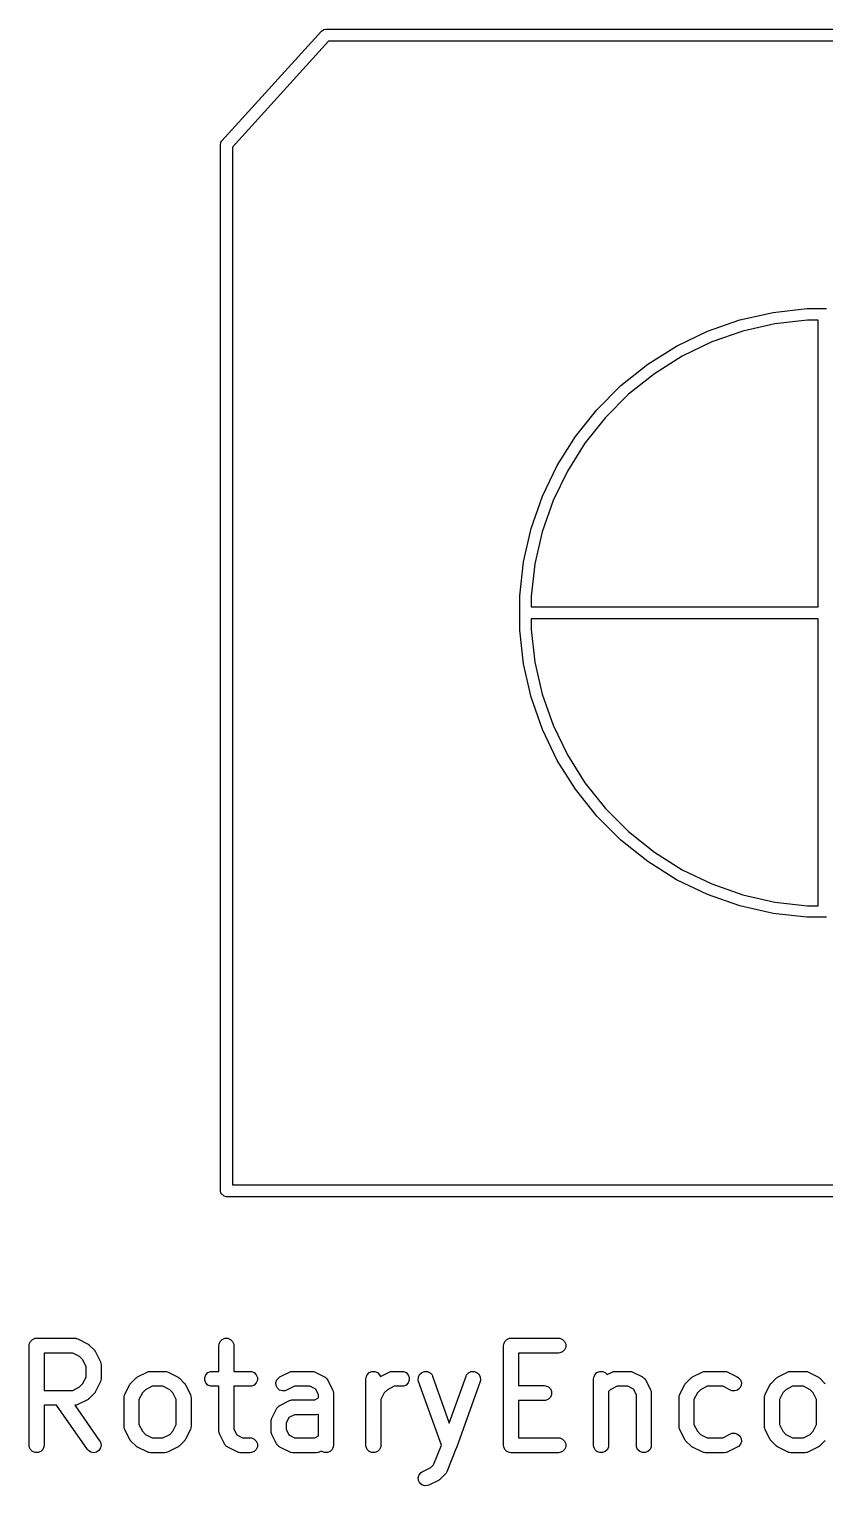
# Model space of a CAD drawing. Header units: millimetres. Extents: x 129 to 276, y -185 to -58.
# Drawn here: x 258.52 to 266.51, y -179.51 to -164.89 of the extents above; entities that cross this region are included whole.
import ezdxf

# ---------------------------------------------------------------- set-up
doc = ezdxf.new("R2010")
doc.units = ezdxf.units.MM
doc.layers.add('F.Fab', color=9, linetype='CONTINUOUS', true_color=0xafafaf)

msp = doc.modelspace()

# ---------------------------------------------------------------- linework, layer by layer
at = {"layer": 'F.Fab', "linetype": 'CONTINUOUS'}
for p, q in [((260.455604, -166.00964), (261.455604, -164.90964)), ((261.455604, -164.90964), (261.474428, -164.895722)), ((261.474428, -164.895722), (261.475956, -164.895649)), ((261.475956, -164.895649), (261.477039, -164.894567)), ((261.477039, -164.894567), (261.5, -164.89)), ((261.5, -164.89), (272.5, -164.89)), ((261.526541, -165.01), (260.56, -166.073195)), ((272.44, -165.01), (261.526541, -165.01)), ((260.44, -166.05), (260.443634, -166.031727)), ((260.44, -176.55), (260.44, -166.05)), ((260.443538, -166.029701), (260.444284, -166.02846)), ((260.443634, -166.031727), (260.443538, -166.029701)), ((260.444284, -166.02846), (260.444567, -166.027039)), ((260.444567, -166.027039), (260.446002, -166.025603)), ((260.446002, -166.025603), (260.455604, -166.00964)), ((260.56, -166.073195), (260.56, -176.49)), ((265.987431, -167.733235), (266.328424, -167.694814)), ((266.328424, -167.694814), (266.476792, -167.694814)), ((266.476792, -167.694814), (266.477039, -167.694567)), ((266.477039, -167.694567), (266.522961, -167.694567)), ((265.328989, -167.922929), (265.652883, -167.809593)), ((265.652883, -167.809593), (265.987431, -167.733235)), ((266.006756, -167.846973), (265.684821, -167.920452)), ((266.334893, -167.81), (266.006756, -167.846973)), ((266.44, -167.81), (266.334893, -167.81)), ((266.44, -170.69), (266.44, -167.81)), ((265.01982, -168.071816), (265.328989, -167.922929)), ((265.684821, -167.920452), (265.373138, -168.029515)), ((264.729266, -168.254384), (265.01982, -168.071816)), ((265.373138, -168.029515), (265.075626, -168.172789)), ((264.460979, -168.468335), (264.729266, -168.254384)), ((265.075626, -168.172789), (264.796026, -168.348473)), ((264.796026, -168.348473), (264.537855, -168.554358)), ((264.218335, -168.710979), (264.460979, -168.468335)), ((264.537855, -168.554358), (264.304358, -168.787855)), ((264.004384, -168.979266), (264.218335, -168.710979)), ((264.304358, -168.787855), (264.098473, -169.046026)), ((263.821816, -169.26982), (264.004384, -168.979266)), ((264.098473, -169.046026), (263.922789, -169.325626)), ((263.672929, -169.578989), (263.821816, -169.26982)), ((263.922789, -169.325626), (263.779515, -169.623138)), ((263.559593, -169.902883), (263.672929, -169.578989)), ((263.779515, -169.623138), (263.670452, -169.934821)), ((263.483235, -170.237431), (263.559593, -169.902883)), ((263.670452, -169.934821), (263.596973, -170.256756)), ((263.444814, -170.578424), (263.483235, -170.237431)), ((263.596973, -170.256756), (263.56, -170.584893)), ((263.444814, -170.584893), (263.444814, -170.578424)), ((263.444814, -170.726792), (263.444814, -170.584893)), ((263.56, -170.584893), (263.56, -170.69)), ((263.444567, -170.727039), (263.444814, -170.726792)), ((263.444567, -170.772961), (263.444567, -170.727039)), ((263.444814, -170.773208), (263.444567, -170.772961)), ((263.444814, -170.921576), (263.444814, -170.773208)), ((263.56, -170.69), (266.44, -170.69)), ((263.483235, -171.262569), (263.444814, -170.921576)), ((263.56, -170.81), (263.56, -170.915107)), ((266.44, -170.81), (263.56, -170.81)), ((263.56, -170.915107), (263.596973, -171.243244)), ((266.44, -173.69), (266.44, -170.81)), ((263.559593, -171.597117), (263.483235, -171.262569)), ((263.596973, -171.243244), (263.670452, -171.565179)), ((263.672929, -171.921011), (263.559593, -171.597117)), ((263.670452, -171.565179), (263.779515, -171.876862)), ((263.821816, -172.23018), (263.672929, -171.921011)), ((263.779515, -171.876862), (263.922789, -172.174374)), ((264.004384, -172.520734), (263.821816, -172.23018)), ((263.922789, -172.174374), (264.098473, -172.453974)), ((264.218335, -172.789021), (264.004384, -172.520734)), ((264.098473, -172.453974), (264.304358, -172.712145)), ((264.460979, -173.031665), (264.218335, -172.789021)), ((264.304358, -172.712145), (264.537855, -172.945642)), ((264.537855, -172.945642), (264.796026, -173.151527)), ((264.729266, -173.245616), (264.460979, -173.031665)), ((265.01982, -173.428184), (264.729266, -173.245616)), ((264.796026, -173.151527), (265.075626, -173.327211)), ((265.075626, -173.327211), (265.373138, -173.470485)), ((265.328989, -173.577071), (265.01982, -173.428184)), ((265.373138, -173.470485), (265.684821, -173.579548)), ((265.652883, -173.690407), (265.328989, -173.577071)), ((265.987431, -173.766765), (265.652883, -173.690407)), ((265.684821, -173.579548), (266.006756, -173.653027)), ((266.006756, -173.653027), (266.334893, -173.69)), ((266.334893, -173.69), (266.44, -173.69)), ((266.328424, -173.805186), (265.987431, -173.766765)), ((266.476792, -173.805186), (266.328424, -173.805186)), ((266.477039, -173.805433), (266.476792, -173.805186)), ((266.522961, -173.805433), (266.477039, -173.805433)), ((260.56, -176.49), (272.44, -176.49)), ((260.444567, -176.572961), (260.44, -176.55)), ((260.477039, -176.605433), (260.444567, -176.572961)), ((260.5, -176.61), (260.477039, -176.605433)), ((272.5, -176.61), (260.5, -176.61)), ((258.520237, -178.104819), (258.521678, -178.090187)), ((258.521678, -178.090187), (258.532877, -178.063151)), ((258.532877, -178.063151), (258.553569, -178.042459)), ((258.553569, -178.042459), (258.580605, -178.03126)), ((258.580605, -178.03126), (258.595237, -178.029819)), ((258.595237, -178.029819), (258.976189, -178.029819)), ((258.976189, -178.029819), (258.990821, -178.03126)), ((258.990821, -178.03126), (258.99331, -178.032291)), ((258.99331, -178.032291), (258.995998, -178.032482)), ((258.995998, -178.032482), (259.00973, -178.037737)), ((259.00973, -178.037737), (259.104968, -178.085356)), ((259.104968, -178.085356), (259.111267, -178.08932)), ((259.111267, -178.08932), (259.113095, -178.090078)), ((259.113095, -178.090078), (259.115151, -178.091766)), ((259.115151, -178.091766), (259.117411, -178.093188)), ((259.117411, -178.093188), (259.11871, -178.094686)), ((259.11871, -178.094686), (259.12446, -178.099405)), ((259.12446, -178.099405), (259.172079, -178.147024)), ((260.424999, -178.104819), (260.42644, -178.090187)), ((260.42644, -178.090187), (260.437639, -178.063151)), ((260.437639, -178.063151), (260.458331, -178.042459)), ((260.458331, -178.042459), (260.485367, -178.03126)), ((260.485367, -178.03126), (260.514631, -178.03126)), ((260.514631, -178.03126), (260.541667, -178.042459)), ((260.541667, -178.042459), (260.562359, -178.063151)), ((260.562359, -178.063151), (260.573558, -178.090187)), ((260.573558, -178.090187), (260.574999, -178.104819)), ((263.282143, -178.104819), (263.283584, -178.090187)), ((263.283584, -178.090187), (263.294783, -178.063151)), ((263.294783, -178.063151), (263.315475, -178.042459)), ((263.315475, -178.042459), (263.342511, -178.03126)), ((263.342511, -178.03126), (263.357143, -178.029819)), ((263.357143, -178.029819), (263.833333, -178.029819)), ((263.833333, -178.029819), (263.847965, -178.03126)), ((263.847965, -178.03126), (263.875001, -178.042459)), ((263.875001, -178.042459), (263.895693, -178.063151)), ((263.895693, -178.063151), (263.906892, -178.090187)), ((263.906892, -178.090187), (263.906892, -178.119451)), ((258.520237, -179.104819), (258.520237, -178.104819)), ((258.958484, -178.179819), (258.670237, -178.179819)), ((258.670237, -178.179819), (258.670237, -178.553628)), ((259.027, -178.214077), (258.958484, -178.179819)), ((259.057407, -178.244484), (259.027, -178.214077)), ((259.091665, -178.313), (259.057407, -178.244484)), ((259.172079, -178.147024), (259.176797, -178.152773)), ((259.176797, -178.152773), (259.178296, -178.154073)), ((259.178296, -178.154073), (259.179717, -178.156332)), ((259.179717, -178.156332), (259.181406, -178.158389)), ((259.181406, -178.158389), (259.182163, -178.160216)), ((259.182163, -178.160216), (259.186128, -178.166516)), ((259.186128, -178.166516), (259.233747, -178.261754)), ((260.424999, -178.363152), (260.424999, -178.104819)), ((260.574999, -178.104819), (260.574999, -178.363152)), ((263.282143, -179.104819), (263.282143, -178.104819)), ((263.833333, -178.179819), (263.432143, -178.179819)), ((263.432143, -178.179819), (263.432143, -178.506009)), ((263.847965, -178.178378), (263.833333, -178.179819)), ((263.875001, -178.167179), (263.847965, -178.178378)), ((263.895693, -178.146487), (263.875001, -178.167179)), ((263.906892, -178.119451), (263.895693, -178.146487)), ((259.091665, -178.420447), (259.091665, -178.313)), ((259.233747, -178.261754), (259.239002, -178.275485)), ((259.239002, -178.275485), (259.239193, -178.278174)), ((259.239193, -178.278174), (259.240224, -178.280663)), ((259.240224, -178.280663), (259.241665, -178.295295)), ((259.241665, -178.295295), (259.241665, -178.438152)), ((259.609315, -178.418689), (259.704553, -178.37107)), ((259.704553, -178.37107), (259.718284, -178.365815)), ((259.718284, -178.365815), (259.720973, -178.365623)), ((259.720973, -178.365623), (259.723462, -178.364593)), ((259.723462, -178.364593), (259.738094, -178.363152)), ((259.738094, -178.363152), (259.880951, -178.363152)), ((259.880951, -178.363152), (259.895583, -178.364593)), ((259.895583, -178.364593), (259.898072, -178.365624)), ((259.898072, -178.365624), (259.90076, -178.365815)), ((259.90076, -178.365815), (259.914492, -178.37107)), ((259.914492, -178.37107), (260.00973, -178.418689)), ((260.294782, -178.396484), (260.315474, -178.375792)), ((260.315474, -178.375792), (260.34251, -178.364593)), ((260.34251, -178.364593), (260.357142, -178.363152)), ((260.357142, -178.363152), (260.424999, -178.363152)), ((260.574999, -178.363152), (260.738094, -178.363152)), ((260.738094, -178.363152), (260.752726, -178.364593)), ((260.752726, -178.364593), (260.779762, -178.375792)), ((260.779762, -178.375792), (260.800454, -178.396484)), ((261.037887, -178.418689), (261.133125, -178.37107)), ((261.133125, -178.37107), (261.146856, -178.365815)), ((261.146856, -178.365815), (261.149545, -178.365623)), ((261.149545, -178.365623), (261.152034, -178.364593)), ((261.152034, -178.364593), (261.166666, -178.363152)), ((261.166666, -178.363152), (261.357142, -178.363152)), ((261.357142, -178.363152), (261.371774, -178.364593)), ((261.371774, -178.364593), (261.374263, -178.365624)), ((261.374263, -178.365624), (261.376951, -178.365815)), ((261.376951, -178.365815), (261.390683, -178.37107)), ((261.390683, -178.37107), (261.485921, -178.418689)), ((261.91383, -178.396484), (261.934522, -178.375792)), ((261.934522, -178.375792), (261.961558, -178.364593)), ((261.961558, -178.364593), (261.990822, -178.364593)), ((261.990822, -178.364593), (262.017858, -178.375792)), ((262.017858, -178.375792), (262.03855, -178.396484)), ((262.046055, -178.414604), (262.133125, -178.37107)), ((262.133125, -178.37107), (262.146856, -178.365815)), ((262.146856, -178.365815), (262.149545, -178.365623)), ((262.149545, -178.365623), (262.152034, -178.364593)), ((262.152034, -178.364593), (262.166666, -178.363152)), ((262.166666, -178.363152), (262.261904, -178.363152)), ((262.261904, -178.363152), (262.276536, -178.364593)), ((262.276536, -178.364593), (262.303572, -178.375792)), ((262.303572, -178.375792), (262.324264, -178.396484)), ((262.427259, -178.419885), (262.439786, -178.393439)), ((262.439786, -178.393439), (262.46148, -178.3738)), ((262.46148, -178.3738), (262.489039, -178.363957)), ((262.489039, -178.363957), (262.518267, -178.365411)), ((262.518267, -178.365411), (262.544713, -178.377938)), ((262.544713, -178.377938), (262.564352, -178.399632)), ((262.911838, -178.399632), (262.931477, -178.377938)), ((262.931477, -178.377938), (262.957923, -178.365411)), ((262.957923, -178.365411), (262.987151, -178.363957)), ((262.987151, -178.363957), (263.01471, -178.3738)), ((263.01471, -178.3738), (263.036404, -178.39344)), ((263.036404, -178.39344), (263.048931, -178.419886)), ((264.199545, -178.396484), (264.220237, -178.375792)), ((264.220237, -178.375792), (264.247273, -178.364593)), ((264.247273, -178.364593), (264.276537, -178.364593)), ((264.276537, -178.364593), (264.303573, -178.375792)), ((264.303573, -178.375792), (264.322974, -178.395193)), ((264.322974, -178.395193), (264.371221, -178.37107)), ((264.371221, -178.37107), (264.384952, -178.365815)), ((264.384952, -178.365815), (264.387641, -178.365623)), ((264.387641, -178.365623), (264.39013, -178.364593)), ((264.39013, -178.364593), (264.404762, -178.363152)), ((264.404762, -178.363152), (264.547619, -178.363152)), ((264.547619, -178.363152), (264.562251, -178.364593)), ((264.562251, -178.364593), (264.56474, -178.365624)), ((264.56474, -178.365624), (264.567428, -178.365815)), ((264.567428, -178.365815), (264.58116, -178.37107)), ((264.58116, -178.37107), (264.676398, -178.418689)), ((265.180745, -178.418689), (265.275983, -178.37107)), ((265.275983, -178.37107), (265.289714, -178.365815)), ((265.289714, -178.365815), (265.292403, -178.365623)), ((265.292403, -178.365623), (265.294892, -178.364593)), ((265.294892, -178.364593), (265.309524, -178.363152)), ((265.309524, -178.363152), (265.5, -178.363152)), ((265.5, -178.363152), (265.514632, -178.364593)), ((265.514632, -178.364593), (265.517121, -178.365624)), ((265.517121, -178.365624), (265.519809, -178.365815)), ((265.519809, -178.365815), (265.533541, -178.37107)), ((265.533541, -178.37107), (265.628779, -178.418689)), ((266.037888, -178.418689), (266.133126, -178.37107)), ((266.133126, -178.37107), (266.146857, -178.365815)), ((266.146857, -178.365815), (266.149546, -178.365623)), ((266.149546, -178.365623), (266.152035, -178.364593)), ((266.152035, -178.364593), (266.166667, -178.363152)), ((266.166667, -178.363152), (266.309524, -178.363152)), ((266.309524, -178.363152), (266.324156, -178.364593)), ((266.324156, -178.364593), (266.326645, -178.365624)), ((266.326645, -178.365624), (266.329333, -178.365815)), ((266.329333, -178.365815), (266.343065, -178.37107)), ((266.343065, -178.37107), (266.438303, -178.418689)), ((258.958484, -178.553628), (259.027, -178.51937)), ((259.027, -178.51937), (259.057407, -178.488963)), ((259.057407, -178.488963), (259.091665, -178.420447)), ((259.233747, -178.471693), (259.186128, -178.566931)), ((259.239002, -178.457962), (259.233747, -178.471693)), ((259.239193, -178.455272), (259.239002, -178.457962)), ((259.240224, -178.452784), (259.239193, -178.455272)), ((259.241665, -178.438152), (259.240224, -178.452784)), ((259.480536, -178.595087), (259.528155, -178.499849)), ((259.528155, -178.499849), (259.532119, -178.493549)), ((259.532119, -178.493549), (259.532877, -178.491722)), ((259.532877, -178.491722), (259.534565, -178.489665)), ((259.534565, -178.489665), (259.535987, -178.487406)), ((259.535987, -178.487406), (259.537485, -178.486106)), ((259.537485, -178.486106), (259.542204, -178.480357)), ((259.542204, -178.480357), (259.589823, -178.432738)), ((259.589823, -178.432738), (259.595572, -178.428019)), ((259.595572, -178.428019), (259.596872, -178.426521)), ((259.596872, -178.426521), (259.599131, -178.425099)), ((259.599131, -178.425099), (259.601188, -178.423411)), ((259.601188, -178.423411), (259.603015, -178.422653)), ((259.603015, -178.422653), (259.609315, -178.418689)), ((259.755799, -178.513152), (259.687283, -178.54741)), ((259.863246, -178.513152), (259.755799, -178.513152)), ((259.931762, -178.54741), (259.863246, -178.513152)), ((260.00973, -178.418689), (260.016029, -178.422653)), ((260.016029, -178.422653), (260.017857, -178.423411)), ((260.017857, -178.423411), (260.019913, -178.425099)), ((260.019913, -178.425099), (260.022173, -178.426521)), ((260.022173, -178.426521), (260.023472, -178.428019)), ((260.023472, -178.428019), (260.029222, -178.432738)), ((260.029222, -178.432738), (260.076841, -178.480357)), ((260.076841, -178.480357), (260.081559, -178.486106)), ((260.081559, -178.486106), (260.083058, -178.487406)), ((260.083058, -178.487406), (260.084479, -178.489665)), ((260.084479, -178.489665), (260.086168, -178.491722)), ((260.086168, -178.491722), (260.086925, -178.493549)), ((260.086925, -178.493549), (260.09089, -178.499849)), ((260.09089, -178.499849), (260.138509, -178.595087)), ((260.283583, -178.42352), (260.294782, -178.396484)), ((260.283583, -178.452784), (260.283583, -178.42352)), ((260.294782, -178.47982), (260.283583, -178.452784)), ((260.315474, -178.500512), (260.294782, -178.47982)), ((260.34251, -178.511711), (260.315474, -178.500512)), ((260.357142, -178.513152), (260.34251, -178.511711)), ((260.424999, -178.513152), (260.357142, -178.513152)), ((260.424999, -178.961961), (260.424999, -178.513152)), ((260.738094, -178.513152), (260.574999, -178.513152)), ((260.574999, -178.513152), (260.574999, -178.944256)), ((260.752726, -178.511711), (260.738094, -178.513152)), ((260.779762, -178.500512), (260.752726, -178.511711)), ((260.800454, -178.47982), (260.779762, -178.500512)), ((260.800454, -178.396484), (260.811653, -178.42352)), ((260.811653, -178.452784), (260.800454, -178.47982)), ((260.811653, -178.42352), (260.811653, -178.452784)), ((260.997017, -178.47639), (261.006271, -178.448629)), ((260.999091, -178.50558), (260.997017, -178.47639)), ((261.012178, -178.531755), (260.999091, -178.50558)), ((261.006271, -178.448629), (261.025444, -178.426521)), ((261.034286, -178.550928), (261.012178, -178.531755)), ((261.025444, -178.426521), (261.037887, -178.418689)), ((261.184371, -178.513152), (261.104969, -178.552853)), ((261.339437, -178.513152), (261.184371, -178.513152)), ((261.396478, -178.541672), (261.339437, -178.513152)), ((261.485921, -178.418689), (261.488368, -178.420229)), ((261.488368, -178.420229), (261.489522, -178.420614)), ((261.489522, -178.420614), (261.490958, -178.421859)), ((261.490958, -178.421859), (261.498364, -178.426521)), ((261.498364, -178.426521), (261.504525, -178.433625)), ((261.504525, -178.433625), (261.51163, -178.439787)), ((261.51163, -178.439787), (261.516291, -178.447192)), ((261.516291, -178.447192), (261.517537, -178.448629)), ((261.517537, -178.448629), (261.517921, -178.449782)), ((261.517921, -178.449782), (261.519462, -178.45223)), ((261.519462, -178.45223), (261.567081, -178.547468)), ((261.90119, -178.438152), (261.902631, -178.42352)), ((261.90119, -179.104819), (261.90119, -178.438152)), ((261.902631, -178.42352), (261.91383, -178.396484)), ((262.03855, -178.396484), (262.046055, -178.414604)), ((262.184371, -178.513152), (262.115855, -178.54741)), ((262.261904, -178.513152), (262.184371, -178.513152)), ((262.276536, -178.511711), (262.261904, -178.513152)), ((262.303572, -178.500512), (262.276536, -178.511711)), ((262.324264, -178.47982), (262.303572, -178.500512)), ((262.324264, -178.396484), (262.335463, -178.42352)), ((262.335463, -178.452784), (262.324264, -178.47982)), ((262.335463, -178.42352), (262.335463, -178.452784)), ((262.425805, -178.449113), (262.427259, -178.419885)), ((262.429369, -178.463377), (262.425805, -178.449113)), ((262.657918, -179.103316), (262.429369, -178.463377)), ((262.564352, -178.399632), (262.570631, -178.412927)), ((262.570631, -178.412927), (262.738095, -178.881826)), ((262.738095, -178.881826), (262.905559, -178.412927)), ((263.046821, -178.463377), (262.808726, -179.130044)), ((262.905559, -178.412927), (262.911838, -178.399632)), ((263.050385, -178.449113), (263.046821, -178.463377)), ((263.048931, -178.419886), (263.050385, -178.449113)), ((263.432143, -178.506009), (263.690476, -178.506009)), ((263.690476, -178.506009), (263.705108, -178.50745)), ((263.705108, -178.50745), (263.732144, -178.518649)), ((263.732144, -178.518649), (263.752836, -178.539341)), ((263.752836, -178.539341), (263.764035, -178.566377)), ((264.186905, -178.438152), (264.188346, -178.42352)), ((264.186905, -179.104819), (264.186905, -178.438152)), ((264.188346, -178.42352), (264.199545, -178.396484)), ((264.422467, -178.513152), (264.353951, -178.54741)), ((264.529914, -178.513152), (264.422467, -178.513152)), ((264.586955, -178.541672), (264.529914, -178.513152)), ((264.676398, -178.418689), (264.678845, -178.420229)), ((264.678845, -178.420229), (264.679999, -178.420614)), ((264.679999, -178.420614), (264.681435, -178.421859)), ((264.681435, -178.421859), (264.688841, -178.426521)), ((264.688841, -178.426521), (264.695002, -178.433625)), ((264.695002, -178.433625), (264.702107, -178.439787)), ((264.702107, -178.439787), (264.706768, -178.447192)), ((264.706768, -178.447192), (264.708014, -178.448629)), ((264.708014, -178.448629), (264.708398, -178.449782)), ((264.708398, -178.449782), (264.709939, -178.45223)), ((264.709939, -178.45223), (264.757558, -178.547468)), ((265.051966, -178.595087), (265.099585, -178.499849)), ((265.099585, -178.499849), (265.103549, -178.493549)), ((265.103549, -178.493549), (265.104307, -178.491722)), ((265.104307, -178.491722), (265.105995, -178.489665)), ((265.105995, -178.489665), (265.107417, -178.487406)), ((265.107417, -178.487406), (265.108915, -178.486106)), ((265.108915, -178.486106), (265.113634, -178.480357)), ((265.113634, -178.480357), (265.161253, -178.432738)), ((265.161253, -178.432738), (265.167002, -178.428019)), ((265.167002, -178.428019), (265.168302, -178.426521)), ((265.168302, -178.426521), (265.170561, -178.425099)), ((265.170561, -178.425099), (265.172618, -178.423411)), ((265.172618, -178.423411), (265.174445, -178.422653)), ((265.174445, -178.422653), (265.180745, -178.418689)), ((265.327229, -178.513152), (265.258713, -178.54741)), ((265.482295, -178.513152), (265.327229, -178.513152)), ((265.561697, -178.552853), (265.482295, -178.513152)), ((265.628779, -178.418689), (265.641222, -178.426521)), ((265.654487, -178.531755), (265.63238, -178.550928)), ((265.641222, -178.426521), (265.660395, -178.448629)), ((265.667575, -178.50558), (265.654487, -178.531755)), ((265.660395, -178.448629), (265.669649, -178.47639)), ((265.669649, -178.47639), (265.667575, -178.50558)), ((265.909109, -178.595087), (265.956728, -178.499849)), ((265.956728, -178.499849), (265.960692, -178.493549)), ((265.960692, -178.493549), (265.96145, -178.491722)), ((265.96145, -178.491722), (265.963138, -178.489665)), ((265.963138, -178.489665), (265.96456, -178.487406)), ((265.96456, -178.487406), (265.966058, -178.486106)), ((265.966058, -178.486106), (265.970777, -178.480357)), ((265.970777, -178.480357), (266.018396, -178.432738)), ((266.018396, -178.432738), (266.024145, -178.428019)), ((266.024145, -178.428019), (266.025445, -178.426521)), ((266.025445, -178.426521), (266.027704, -178.425099)), ((266.027704, -178.425099), (266.029761, -178.423411)), ((266.029761, -178.423411), (266.031588, -178.422653)), ((266.031588, -178.422653), (266.037888, -178.418689)), ((266.184372, -178.513152), (266.115856, -178.54741)), ((266.291819, -178.513152), (266.184372, -178.513152)), ((266.360335, -178.54741), (266.291819, -178.513152)), ((266.438303, -178.418689), (266.444602, -178.422653)), ((266.444602, -178.422653), (266.44643, -178.423411)), ((266.44643, -178.423411), (266.448486, -178.425099)), ((266.448486, -178.425099), (266.450746, -178.426521)), ((266.450746, -178.426521), (266.452045, -178.428019)), ((266.452045, -178.428019), (266.457795, -178.432738)), ((266.457795, -178.432738), (266.505414, -178.480357)), ((266.505414, -178.480357), (266.510132, -178.486106)), ((258.670237, -178.553628), (258.958484, -178.553628)), ((259.104968, -178.648091), (259.00973, -178.69571)), ((259.111267, -178.644126), (259.104968, -178.648091)), ((259.113095, -178.643369), (259.111267, -178.644126)), ((259.115151, -178.64168), (259.113095, -178.643369)), ((259.117411, -178.640259), (259.115151, -178.64168)), ((259.11871, -178.63876), (259.117411, -178.640259)), ((259.12446, -178.634042), (259.11871, -178.63876)), ((259.172079, -178.586423), (259.12446, -178.634042)), ((259.176797, -178.580673), (259.172079, -178.586423)), ((259.178296, -178.579374), (259.176797, -178.580673)), ((259.179717, -178.577114), (259.178296, -178.579374)), ((259.181406, -178.575058), (259.179717, -178.577114)), ((259.182163, -178.57323), (259.181406, -178.575058)), ((259.186128, -178.566931), (259.182163, -178.57323)), ((259.472618, -178.628628), (259.474059, -178.613996)), ((259.472618, -178.914342), (259.472618, -178.628628)), ((259.474059, -178.613996), (259.47509, -178.611506)), ((259.47509, -178.611506), (259.475281, -178.608819)), ((259.475281, -178.608819), (259.480536, -178.595087)), ((259.656876, -178.577817), (259.622618, -178.646333)), ((259.622618, -178.646333), (259.622618, -178.896637)), ((259.687283, -178.54741), (259.656876, -178.577817)), ((259.962169, -178.577817), (259.931762, -178.54741)), ((259.996427, -178.646333), (259.962169, -178.577817)), ((259.996427, -178.896637), (259.996427, -178.646333)), ((260.138509, -178.595087), (260.143764, -178.608818)), ((260.143764, -178.608818), (260.143955, -178.611507)), ((260.143955, -178.611507), (260.144986, -178.613996)), ((260.144986, -178.613996), (260.146427, -178.628628)), ((260.146427, -178.628628), (260.146427, -178.914342)), ((261.062047, -178.560182), (261.034286, -178.550928)), ((261.037887, -178.704403), (261.133125, -178.656784)), ((261.091237, -178.558108), (261.062047, -178.560182)), ((261.104969, -178.552853), (261.091237, -178.558108)), ((261.133125, -178.656784), (261.146856, -178.651529)), ((261.146856, -178.651529), (261.149545, -178.651337)), ((261.149545, -178.651337), (261.152034, -178.650307)), ((261.152034, -178.650307), (261.166666, -178.648866)), ((261.166666, -178.648866), (261.387056, -178.648866)), ((261.387056, -178.648866), (261.424999, -178.629894)), ((261.424999, -178.598714), (261.396478, -178.541672)), ((261.424999, -178.629894), (261.424999, -178.598714)), ((261.567081, -178.547468), (261.572336, -178.561199)), ((261.572336, -178.561199), (261.572527, -178.563888)), ((261.572527, -178.563888), (261.573558, -178.566377)), ((261.573558, -178.566377), (261.574999, -178.581009)), ((261.574999, -178.581009), (261.574999, -179.104819)), ((262.085448, -178.577817), (262.05119, -178.646333)), ((262.05119, -178.646333), (262.05119, -179.104819)), ((262.115855, -178.54741), (262.085448, -178.577817)), ((263.690476, -178.656009), (263.432143, -178.656009)), ((263.432143, -178.656009), (263.432143, -179.029819)), ((263.705108, -178.654568), (263.690476, -178.656009)), ((263.732144, -178.643369), (263.705108, -178.654568)), ((263.752836, -178.622677), (263.732144, -178.643369)), ((263.764035, -178.595641), (263.752836, -178.622677)), ((263.764035, -178.566377), (263.764035, -178.595641)), ((264.353951, -178.54741), (264.336905, -178.564456)), ((264.336905, -178.564456), (264.336905, -179.104819)), ((264.615476, -178.598714), (264.586955, -178.541672)), ((264.615476, -179.104819), (264.615476, -178.598714)), ((264.757558, -178.547468), (264.762813, -178.561199)), ((264.762813, -178.561199), (264.763004, -178.563888)), ((264.763004, -178.563888), (264.764035, -178.566377)), ((264.764035, -178.566377), (264.765476, -178.581009)), ((264.765476, -178.581009), (264.765476, -179.104819)), ((265.044048, -178.628628), (265.045489, -178.613996)), ((265.044048, -178.914342), (265.044048, -178.628628)), ((265.045489, -178.613996), (265.04652, -178.611506)), ((265.04652, -178.611506), (265.046711, -178.608819)), ((265.046711, -178.608819), (265.051966, -178.595087)), ((265.228306, -178.577817), (265.194048, -178.646333)), ((265.194048, -178.646333), (265.194048, -178.896637)), ((265.258713, -178.54741), (265.228306, -178.577817)), ((265.575428, -178.558108), (265.561697, -178.552853)), ((265.604618, -178.560182), (265.575428, -178.558108)), ((265.63238, -178.550928), (265.604618, -178.560182)), ((265.901191, -178.628628), (265.902632, -178.613996)), ((265.901191, -178.914342), (265.901191, -178.628628)), ((265.902632, -178.613996), (265.903663, -178.611506)), ((265.903663, -178.611506), (265.903854, -178.608819)), ((265.903854, -178.608819), (265.909109, -178.595087)), ((266.085449, -178.577817), (266.051191, -178.646333)), ((266.051191, -178.646333), (266.051191, -178.896637)), ((266.115856, -178.54741), (266.085449, -178.577817)), ((266.390742, -178.577817), (266.360335, -178.54741)), ((266.425, -178.646333), (266.390742, -178.577817)), ((266.425, -178.896637), (266.425, -178.646333)), ((258.794283, -178.703628), (258.670237, -178.703628)), ((258.670237, -178.703628), (258.670237, -179.104819)), ((259.105223, -179.147829), (258.794283, -178.703628)), ((258.990821, -178.702187), (258.977304, -178.703518)), ((258.977304, -178.703518), (259.228108, -179.06181)), ((258.99331, -178.701155), (258.990821, -178.702187)), ((258.995998, -178.700965), (258.99331, -178.701155)), ((259.00973, -178.69571), (258.995998, -178.700965)), ((260.951472, -178.846914), (260.956727, -178.833182)), ((260.956727, -178.833182), (261.004346, -178.737944)), ((261.004346, -178.737944), (261.005886, -178.735496)), ((261.005886, -178.735496), (261.006271, -178.734343)), ((261.006271, -178.734343), (261.007516, -178.732906)), ((261.007516, -178.732906), (261.012178, -178.725501)), ((261.012178, -178.725501), (261.019282, -178.719339)), ((261.019282, -178.719339), (261.025444, -178.712235)), ((261.025444, -178.712235), (261.032849, -178.707573)), ((261.032849, -178.707573), (261.034286, -178.706328)), ((261.034286, -178.706328), (261.035439, -178.705943)), ((261.035439, -178.705943), (261.037887, -178.704403)), ((261.127329, -178.827386), (261.098809, -178.884428)), ((261.184371, -178.798866), (261.127329, -178.827386)), ((261.404761, -178.798866), (261.184371, -178.798866)), ((261.419393, -178.797425), (261.404761, -178.798866)), ((261.421882, -178.796393), (261.419393, -178.797425)), ((261.42457, -178.796203), (261.421882, -178.796393)), ((261.424999, -178.796038), (261.42457, -178.796203)), ((261.424999, -179.010847), (261.424999, -178.796038)), ((259.474059, -178.928974), (259.472618, -178.914342)), ((259.47509, -178.931463), (259.474059, -178.928974)), ((259.475281, -178.934151), (259.47509, -178.931463)), ((259.480536, -178.947883), (259.475281, -178.934151)), ((259.528155, -179.043121), (259.480536, -178.947883)), ((259.622618, -178.896637), (259.656876, -178.965153)), ((259.656876, -178.965153), (259.687283, -178.995561)), ((259.931761, -178.995561), (259.962168, -178.965153)), ((259.962168, -178.965153), (259.996427, -178.896637)), ((260.138509, -178.947883), (260.09089, -179.043121)), ((260.143764, -178.934152), (260.138509, -178.947883)), ((260.143955, -178.931462), (260.143764, -178.934152)), ((260.144986, -178.928974), (260.143955, -178.931462)), ((260.146427, -178.914342), (260.144986, -178.928974)), ((260.42644, -178.976593), (260.424999, -178.961961)), ((260.427471, -178.979082), (260.42644, -178.976593)), ((260.427662, -178.98177), (260.427471, -178.979082)), ((260.574999, -178.944256), (260.603519, -179.001298)), ((260.948809, -178.866723), (260.95025, -178.852091)), ((260.948809, -178.961961), (260.948809, -178.866723)), ((260.95025, -178.976593), (260.948809, -178.961961)), ((260.95025, -178.852091), (260.951281, -178.849601)), ((260.951281, -178.979082), (260.95025, -178.976593)), ((260.951281, -178.849601), (260.951472, -178.846914)), ((260.951472, -178.98177), (260.951281, -178.979082)), ((261.098809, -178.884428), (261.098809, -178.944256)), ((261.098809, -178.944256), (261.127329, -179.001298)), ((265.045489, -178.928974), (265.044048, -178.914342)), ((265.04652, -178.931463), (265.045489, -178.928974)), ((265.046711, -178.934151), (265.04652, -178.931463)), ((265.051966, -178.947883), (265.046711, -178.934151)), ((265.099585, -179.043121), (265.051966, -178.947883)), ((265.194048, -178.896637), (265.228306, -178.965153)), ((265.228306, -178.965153), (265.258713, -178.995561)), ((265.902632, -178.928974), (265.901191, -178.914342)), ((265.903663, -178.931463), (265.902632, -178.928974)), ((265.903854, -178.934151), (265.903663, -178.931463)), ((265.909109, -178.947883), (265.903854, -178.934151)), ((265.956728, -179.043121), (265.909109, -178.947883)), ((266.051191, -178.896637), (266.085449, -178.965153)), ((266.085449, -178.965153), (266.115856, -178.995561)), ((266.360334, -178.995561), (266.390741, -178.965153)), ((266.390741, -178.965153), (266.425, -178.896637)), ((258.521678, -179.119451), (258.520237, -179.104819)), ((258.532877, -179.146487), (258.521678, -179.119451)), ((258.668796, -179.119451), (258.657597, -179.146487)), ((258.670237, -179.104819), (258.668796, -179.119451)), ((259.228108, -179.06181), (259.235318, -179.074623)), ((259.235318, -179.074623), (259.241647, -179.103194)), ((259.241647, -179.103194), (259.236562, -179.132012)), ((259.532118, -179.049417), (259.528155, -179.043121)), ((259.532876, -179.051247), (259.532118, -179.049417)), ((259.534565, -179.053305), (259.532876, -179.051247)), ((259.535987, -179.055564), (259.534565, -179.053305)), ((259.537485, -179.056863), (259.535987, -179.055564)), ((259.542203, -179.062612), (259.537485, -179.056863)), ((259.589822, -179.110232), (259.542203, -179.062612)), ((259.595571, -179.11495), (259.589822, -179.110232)), ((259.596872, -179.11645), (259.595571, -179.11495)), ((259.599131, -179.117872), (259.596872, -179.11645)), ((259.601188, -179.11956), (259.599131, -179.117872)), ((259.603015, -179.120317), (259.601188, -179.11956)), ((259.609315, -179.124282), (259.603015, -179.120317)), ((259.704553, -179.171901), (259.609315, -179.124282)), ((259.687283, -178.995561), (259.755799, -179.029819)), ((259.755799, -179.029819), (259.863246, -179.029819)), ((259.863246, -179.029819), (259.931761, -178.995561)), ((260.00973, -179.124282), (259.914492, -179.171901)), ((260.016029, -179.120317), (260.00973, -179.124282)), ((260.017857, -179.11956), (260.016029, -179.120317)), ((260.019913, -179.117872), (260.017857, -179.11956)), ((260.022173, -179.11645), (260.019913, -179.117872)), ((260.023473, -179.11495), (260.022173, -179.11645)), ((260.029223, -179.110232), (260.023473, -179.11495)), ((260.076841, -179.062613), (260.029223, -179.110232)), ((260.081559, -179.056863), (260.076841, -179.062613)), ((260.083058, -179.055564), (260.081559, -179.056863)), ((260.084479, -179.053305), (260.083058, -179.055564)), ((260.086169, -179.051247), (260.084479, -179.053305)), ((260.086926, -179.049417), (260.086169, -179.051247)), ((260.09089, -179.043121), (260.086926, -179.049417)), ((260.432917, -178.995502), (260.427662, -178.98177)), ((260.480536, -179.090741), (260.432917, -178.995502)), ((260.482076, -179.093187), (260.480536, -179.090741)), ((260.482461, -179.094342), (260.482076, -179.093187)), ((260.483707, -179.095779), (260.482461, -179.094342)), ((260.488368, -179.103183), (260.483707, -179.095779)), ((260.49547, -179.109342), (260.488368, -179.103183)), ((260.501634, -179.11645), (260.49547, -179.109342)), ((260.509039, -179.121111), (260.501634, -179.11645)), ((260.510476, -179.122357), (260.509039, -179.121111)), ((260.511629, -179.122741), (260.510476, -179.122357)), ((260.514077, -179.124282), (260.511629, -179.122741)), ((260.609315, -179.171901), (260.514077, -179.124282)), ((260.603519, -179.001298), (260.660561, -179.029819)), ((260.660561, -179.029819), (260.738094, -179.029819)), ((260.738094, -179.029819), (260.752726, -179.03126)), ((260.752726, -179.03126), (260.779762, -179.042459)), ((260.779762, -179.042459), (260.800454, -179.063151)), ((260.800454, -179.063151), (260.811653, -179.090187)), ((260.811653, -179.119451), (260.800454, -179.146487)), ((260.811653, -179.090187), (260.811653, -179.119451)), ((260.956727, -178.995502), (260.951472, -178.98177)), ((261.004346, -179.090741), (260.956727, -178.995502)), ((261.005886, -179.093187), (261.004346, -179.090741)), ((261.006271, -179.094342), (261.005886, -179.093187)), ((261.007517, -179.095779), (261.006271, -179.094342)), ((261.012178, -179.103183), (261.007517, -179.095779)), ((261.01928, -179.109342), (261.012178, -179.103183)), ((261.025444, -179.11645), (261.01928, -179.109342)), ((261.032849, -179.121111), (261.025444, -179.11645)), ((261.034286, -179.122357), (261.032849, -179.121111)), ((261.035439, -179.122741), (261.034286, -179.122357)), ((261.037887, -179.124282), (261.035439, -179.122741)), ((261.133125, -179.171901), (261.037887, -179.124282)), ((261.127329, -179.001298), (261.184371, -179.029819)), ((261.184371, -179.029819), (261.387056, -179.029819)), ((261.387056, -179.029819), (261.424999, -179.010847)), ((261.573558, -179.119451), (261.562359, -179.146487)), ((261.574999, -179.104819), (261.573558, -179.119451)), ((261.902631, -179.119451), (261.90119, -179.104819)), ((261.91383, -179.146487), (261.902631, -179.119451)), ((262.049749, -179.119451), (262.03855, -179.146487)), ((262.05119, -179.104819), (262.049749, -179.119451)), ((262.578938, -179.300766), (262.657918, -179.103316)), ((263.283584, -179.119451), (263.282143, -179.104819)), ((263.294783, -179.146487), (263.283584, -179.119451)), ((263.432143, -179.029819), (263.833333, -179.029819)), ((263.833333, -179.029819), (263.847965, -179.03126)), ((263.847965, -179.03126), (263.875001, -179.042459)), ((263.875001, -179.042459), (263.895693, -179.063151)), ((263.895693, -179.063151), (263.906892, -179.090187)), ((263.906892, -179.119451), (263.895693, -179.146487)), ((263.906892, -179.090187), (263.906892, -179.119451)), ((264.188346, -179.119451), (264.186905, -179.104819)), ((264.199545, -179.146487), (264.188346, -179.119451)), ((264.335464, -179.119451), (264.324265, -179.146487)), ((264.336905, -179.104819), (264.335464, -179.119451)), ((264.616917, -179.119451), (264.615476, -179.104819)), ((264.628116, -179.146487), (264.616917, -179.119451)), ((264.764035, -179.119451), (264.752836, -179.146487)), ((264.765476, -179.104819), (264.764035, -179.119451)), ((265.103548, -179.049417), (265.099585, -179.043121)), ((265.104306, -179.051247), (265.103548, -179.049417)), ((265.105995, -179.053305), (265.104306, -179.051247)), ((265.107417, -179.055564), (265.105995, -179.053305)), ((265.108915, -179.056863), (265.107417, -179.055564)), ((265.113633, -179.062612), (265.108915, -179.056863)), ((265.161252, -179.110232), (265.113633, -179.062612)), ((265.167001, -179.11495), (265.161252, -179.110232)), ((265.168302, -179.11645), (265.167001, -179.11495)), ((265.170561, -179.117872), (265.168302, -179.11645)), ((265.172618, -179.11956), (265.170561, -179.117872)), ((265.174445, -179.120317), (265.172618, -179.11956)), ((265.180745, -179.124282), (265.174445, -179.120317)), ((265.275983, -179.171901), (265.180745, -179.124282)), ((265.258713, -178.995561), (265.327229, -179.029819)), ((265.327229, -179.029819), (265.482295, -179.029819)), ((265.482295, -179.029819), (265.561697, -178.990118)), ((265.628779, -179.124282), (265.533541, -179.171901)), ((265.561697, -178.990118), (265.575428, -178.984863)), ((265.575428, -178.984863), (265.604618, -178.982789)), ((265.604618, -178.982789), (265.63238, -178.992043)), ((265.641222, -179.11645), (265.628779, -179.124282)), ((265.63238, -178.992043), (265.654487, -179.011216)), ((265.660395, -179.094342), (265.641222, -179.11645)), ((265.654487, -179.011216), (265.667575, -179.037391)), ((265.669649, -179.066581), (265.660395, -179.094342)), ((265.667575, -179.037391), (265.669649, -179.066581)), ((265.960691, -179.049417), (265.956728, -179.043121)), ((265.961449, -179.051247), (265.960691, -179.049417)), ((265.963138, -179.053305), (265.961449, -179.051247)), ((265.96456, -179.055564), (265.963138, -179.053305)), ((265.966058, -179.056863), (265.96456, -179.055564)), ((265.970776, -179.062612), (265.966058, -179.056863)), ((266.018395, -179.110232), (265.970776, -179.062612)), ((266.024144, -179.11495), (266.018395, -179.110232)), ((266.025445, -179.11645), (266.024144, -179.11495)), ((266.027704, -179.117872), (266.025445, -179.11645)), ((266.029761, -179.11956), (266.027704, -179.117872)), ((266.031588, -179.120317), (266.029761, -179.11956)), ((266.037888, -179.124282), (266.031588, -179.120317)), ((266.133126, -179.171901), (266.037888, -179.124282)), ((266.115856, -178.995561), (266.184372, -179.029819)), ((266.184372, -179.029819), (266.291819, -179.029819)), ((266.291819, -179.029819), (266.360334, -178.995561)), ((266.438303, -179.124282), (266.343065, -179.171901)), ((266.444602, -179.120317), (266.438303, -179.124282)), ((266.44643, -179.11956), (266.444602, -179.120317)), ((266.448486, -179.117872), (266.44643, -179.11956)), ((266.450746, -179.11645), (266.448486, -179.117872)), ((266.452046, -179.11495), (266.450746, -179.11645)), ((266.457796, -179.110232), (266.452046, -179.11495)), ((266.505414, -179.062613), (266.457796, -179.110232)), ((266.510132, -179.056863), (266.505414, -179.062613)), ((258.553569, -179.167179), (258.532877, -179.146487)), ((258.580605, -179.178378), (258.553569, -179.167179)), ((258.609869, -179.178378), (258.580605, -179.178378)), ((258.636905, -179.167179), (258.609869, -179.178378)), ((258.657597, -179.146487), (258.636905, -179.167179)), ((259.114794, -179.158989), (259.105223, -179.147829)), ((259.139473, -179.174716), (259.114794, -179.158989)), ((259.16829, -179.179802), (259.139473, -179.174716)), ((259.196861, -179.173472), (259.16829, -179.179802)), ((259.220835, -179.15669), (259.196861, -179.173472)), ((259.236562, -179.132012), (259.220835, -179.15669)), ((259.718284, -179.177156), (259.704553, -179.171901)), ((259.720973, -179.177347), (259.718284, -179.177156)), ((259.723462, -179.178378), (259.720973, -179.177347)), ((259.738094, -179.179819), (259.723462, -179.178378)), ((259.880951, -179.179819), (259.738094, -179.179819)), ((259.895583, -179.178378), (259.880951, -179.179819)), ((259.898072, -179.177346), (259.895583, -179.178378)), ((259.90076, -179.177156), (259.898072, -179.177346)), ((259.914492, -179.171901), (259.90076, -179.177156)), ((260.623046, -179.177156), (260.609315, -179.171901)), ((260.625735, -179.177347), (260.623046, -179.177156)), ((260.628224, -179.178378), (260.625735, -179.177347)), ((260.642856, -179.179819), (260.628224, -179.178378)), ((260.738094, -179.179819), (260.642856, -179.179819)), ((260.752726, -179.178378), (260.738094, -179.179819)), ((260.779762, -179.167179), (260.752726, -179.178378)), ((260.800454, -179.146487), (260.779762, -179.167179)), ((261.146856, -179.177156), (261.133125, -179.171901)), ((261.149545, -179.177347), (261.146856, -179.177156)), ((261.152034, -179.178378), (261.149545, -179.177347)), ((261.166666, -179.179819), (261.152034, -179.178378)), ((261.404761, -179.179819), (261.166666, -179.179819)), ((261.419393, -179.178378), (261.404761, -179.179819)), ((261.421882, -179.177346), (261.419393, -179.178378)), ((261.42457, -179.177156), (261.421882, -179.177346)), ((261.438302, -179.171901), (261.42457, -179.177156)), ((261.454802, -179.16365), (261.438302, -179.171901)), ((261.458331, -179.167179), (261.454802, -179.16365)), ((261.485367, -179.178378), (261.458331, -179.167179)), ((261.514631, -179.178378), (261.485367, -179.178378)), ((261.541667, -179.167179), (261.514631, -179.178378)), ((261.562359, -179.146487), (261.541667, -179.167179)), ((261.934522, -179.167179), (261.91383, -179.146487)), ((261.961558, -179.178378), (261.934522, -179.167179)), ((261.990822, -179.178378), (261.961558, -179.178378)), ((262.017858, -179.167179), (261.990822, -179.178378)), ((262.03855, -179.146487), (262.017858, -179.167179)), ((262.807731, -179.132673), (262.712493, -179.370768)), ((262.808123, -179.131319), (262.807731, -179.132673)), ((262.808726, -179.130044), (262.808123, -179.131319)), ((263.315475, -179.167179), (263.294783, -179.146487)), ((263.342511, -179.178378), (263.315475, -179.167179)), ((263.357143, -179.179819), (263.342511, -179.178378)), ((263.833333, -179.179819), (263.357143, -179.179819)), ((263.847965, -179.178378), (263.833333, -179.179819)), ((263.875001, -179.167179), (263.847965, -179.178378)), ((263.895693, -179.146487), (263.875001, -179.167179)), ((264.220237, -179.167179), (264.199545, -179.146487)), ((264.247273, -179.178378), (264.220237, -179.167179)), ((264.276537, -179.178378), (264.247273, -179.178378)), ((264.303573, -179.167179), (264.276537, -179.178378)), ((264.324265, -179.146487), (264.303573, -179.167179)), ((264.648808, -179.167179), (264.628116, -179.146487)), ((264.675844, -179.178378), (264.648808, -179.167179)), ((264.705108, -179.178378), (264.675844, -179.178378)), ((264.732144, -179.167179), (264.705108, -179.178378)), ((264.752836, -179.146487), (264.732144, -179.167179)), ((265.289714, -179.177156), (265.275983, -179.171901)), ((265.292403, -179.177347), (265.289714, -179.177156)), ((265.294892, -179.178378), (265.292403, -179.177347)), ((265.309524, -179.179819), (265.294892, -179.178378)), ((265.5, -179.179819), (265.309524, -179.179819)), ((265.514632, -179.178378), (265.5, -179.179819)), ((265.517121, -179.177346), (265.514632, -179.178378)), ((265.519809, -179.177156), (265.517121, -179.177346)), ((265.533541, -179.171901), (265.519809, -179.177156)), ((266.146857, -179.177156), (266.133126, -179.171901)), ((266.149546, -179.177347), (266.146857, -179.177156)), ((266.152035, -179.178378), (266.149546, -179.177347)), ((266.166667, -179.179819), (266.152035, -179.178378)), ((266.309524, -179.179819), (266.166667, -179.179819)), ((266.324156, -179.178378), (266.309524, -179.179819)), ((266.326645, -179.177346), (266.324156, -179.178378)), ((266.329333, -179.177156), (266.326645, -179.177346)), ((266.343065, -179.171901), (266.329333, -179.177156)), ((262.425589, -179.428771), (262.434843, -179.40101)), ((262.434843, -179.40101), (262.454016, -179.378902)), ((262.454016, -179.378902), (262.466459, -179.37107)), ((262.466459, -179.37107), (262.550811, -179.328894)), ((262.550811, -179.328894), (262.578938, -179.300766)), ((262.69589, -179.395947), (262.648271, -179.443566)), ((262.705217, -179.384582), (262.69589, -179.395947)), ((262.705394, -179.384153), (262.705217, -179.384582)), ((262.705721, -179.383819), (262.705394, -179.384153)), ((262.712493, -179.370768), (262.705721, -179.383819)), ((262.427663, -179.457961), (262.425589, -179.428771)), ((262.44075, -179.484136), (262.427663, -179.457961)), ((262.462858, -179.503309), (262.44075, -179.484136)), ((262.490619, -179.512563), (262.462858, -179.503309)), ((262.519809, -179.510489), (262.490619, -179.512563)), ((262.533541, -179.505234), (262.519809, -179.510489)), ((262.628779, -179.457615), (262.533541, -179.505234)), ((262.635078, -179.45365), (262.628779, -179.457615)), ((262.636906, -179.452893), (262.635078, -179.45365)), ((262.638962, -179.451204), (262.636906, -179.452893)), ((262.641222, -179.449783), (262.638962, -179.451204)), ((262.642521, -179.448284), (262.641222, -179.449783)), ((262.648271, -179.443566), (262.642521, -179.448284))]:
    msp.add_line(p, q, dxfattribs=at)

doc.saveas('drawing.dxf')
